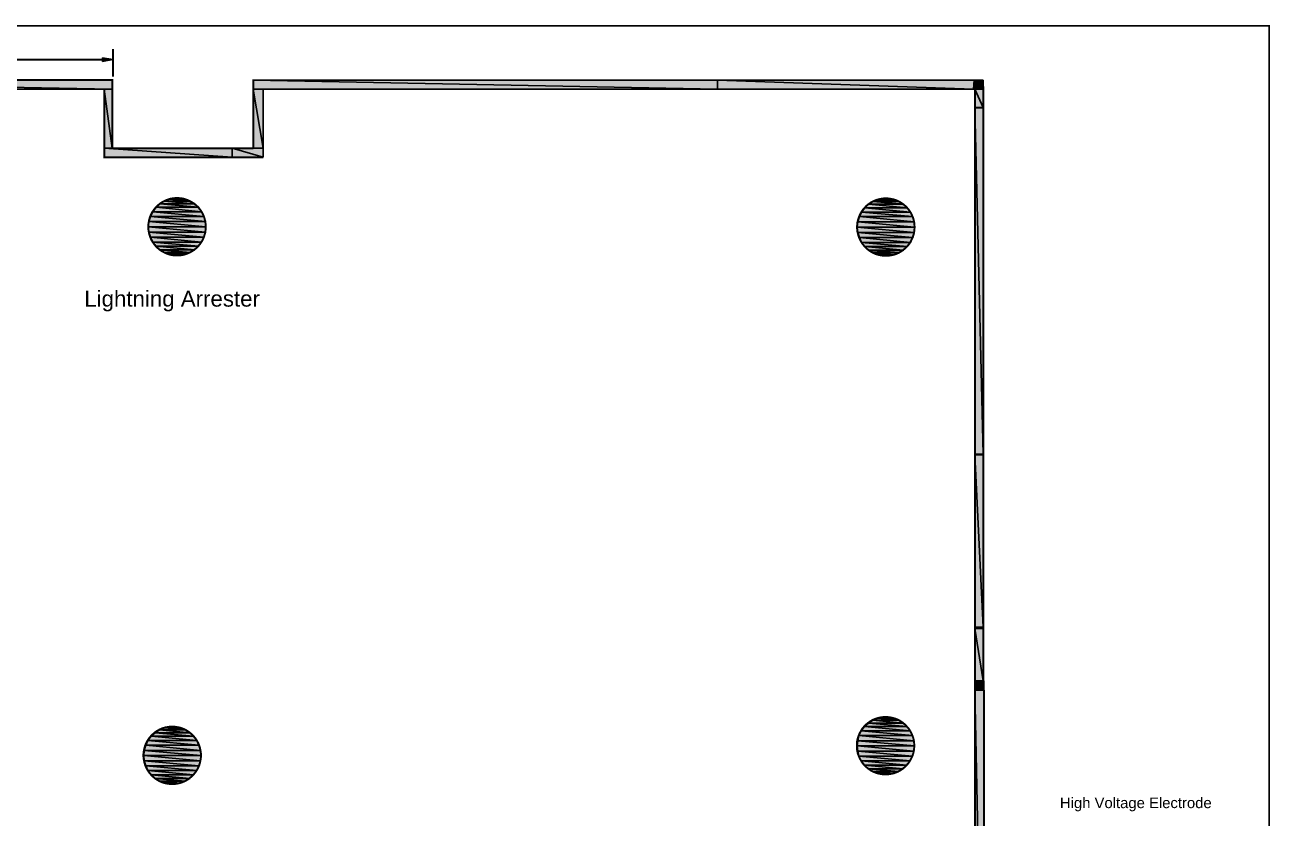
# Model space of a CAD drawing. Header units: millimetres. Extents: x 12 to 271, y 7 to 204.
# Drawn here: x 106.8 to 270.9, y 99 to 203.6 of the extents above; entities that cross this region are included whole.
import ezdxf

# ---------------------------------------------------------------- set-up
doc = ezdxf.new("R2010")
doc.units = ezdxf.units.MM
for name, color, linetype in [('H', 251, 'Continuous'), ('P', 255, 'Continuous'), ('T', 255, 'Continuous')]:
    doc.layers.add(name, color=color, linetype=linetype)
doc.styles.get("Standard").update_dxf_attribs({"font": 'ARIAL.TTF'})

msp = doc.modelspace()

# ---------------------------------------------------------------- hatches: boundary and pattern name
at = {"layer": 'H', "linetype": 'Continuous'}
for points in [[(116.981, 198.737), (116.981, 199.214), (118.375, 199.002), (116.981, 198.737)], [(53.093, 195.104), (53.181, 196.321), (118.286, 196.321), (118.286, 195.104), (53.093, 195.104)], [(136.878, 195.104), (136.878, 196.286), (198.085, 196.286), (198.085, 195.104), (136.878, 195.104)], [(198.085, 195.104), (198.085, 196.286), (231.881, 196.286), (231.828, 195.104), (198.085, 195.104)], [(231.828, 195.104), (231.881, 196.286), (233.063, 196.286), (233.098, 195.104), (231.828, 195.104)], [(117.228, 187.307), (117.228, 195.104), (118.286, 195.104), (118.286, 187.307), (117.228, 187.307)], [(136.878, 187.307), (136.878, 195.104), (138.183, 195.104), (138.183, 187.307), (136.878, 187.307)], [(233.098, 192.652), (232.004, 192.687), (232.004, 195.104), (233.098, 192.687), (233.098, 192.652)], [(233.098, 192.687), (232.004, 195.104), (233.098, 195.104), (233.098, 192.687)], [(232.004, 192.652), (232.004, 192.687), (233.098, 192.652), (232.004, 192.652)], [(232.004, 146.879), (232.004, 192.652), (233.098, 192.652), (233.098, 146.879), (232.004, 146.879)], [(117.228, 186.126), (117.228, 187.307), (134.091, 187.307), (134.091, 186.126), (117.228, 186.126)], [(134.091, 186.126), (134.091, 187.307), (138.183, 187.307), (138.183, 186.126), (134.091, 186.126)], [(125.148, 180.322), (125.783, 180.587), (127.864, 180.587), (128.535, 180.322), (125.148, 180.322)], [(125.783, 180.587), (126.506, 180.71), (127.176, 180.71), (127.864, 180.587), (125.783, 180.587)], [(219.216, 180.534), (219.939, 180.658), (220.61, 180.658), (221.298, 180.534), (219.216, 180.534)], [(123.331, 178.329), (123.631, 178.929), (130.069, 178.929), (130.351, 178.329), (123.331, 178.329)], [(123.631, 178.929), (124.054, 179.529), (129.646, 179.529), (130.069, 178.929), (123.631, 178.929)], [(124.054, 179.529), (124.566, 179.987), (129.134, 179.987), (129.646, 179.529), (124.054, 179.529)], [(124.566, 179.987), (125.148, 180.322), (128.535, 180.322), (129.134, 179.987), (124.566, 179.987)], [(217.064, 178.894), (217.488, 179.476), (223.061, 179.476), (223.485, 178.894), (217.064, 178.894)], [(217.488, 179.476), (217.981, 179.952), (222.568, 179.952), (223.061, 179.476), (217.488, 179.476)], [(217.981, 179.952), (218.581, 180.287), (221.968, 180.287), (222.568, 179.952), (217.981, 179.952)], [(218.581, 180.287), (219.216, 180.534), (221.298, 180.534), (221.968, 180.287), (218.581, 180.287)], [(123.031, 176.936), (123.119, 177.659), (130.563, 177.659), (130.616, 176.936), (123.031, 176.936)], [(123.119, 177.659), (123.331, 178.329), (130.351, 178.329), (130.563, 177.659), (123.119, 177.659)], [(216.464, 176.9), (216.553, 177.624), (223.996, 177.624), (224.049, 176.9), (216.464, 176.9)], [(216.553, 177.624), (216.764, 178.294), (223.785, 178.294), (223.996, 177.624), (216.553, 177.624)], [(216.764, 178.294), (217.064, 178.894), (223.485, 178.894), (223.785, 178.294), (216.764, 178.294)], [(123.119, 176.265), (123.031, 176.936), (130.616, 176.936), (130.563, 176.265), (123.119, 176.265)], [(123.331, 175.578), (123.119, 176.265), (130.563, 176.265), (130.351, 175.578), (123.331, 175.578)], [(216.553, 176.213), (216.464, 176.9), (224.049, 176.9), (223.996, 176.213), (216.553, 176.213)], [(216.764, 175.542), (216.553, 176.213), (223.996, 176.213), (223.785, 175.542), (216.764, 175.542)], [(123.631, 174.943), (123.331, 175.578), (130.351, 175.578), (130.069, 174.943), (123.631, 174.943)], [(124.054, 174.396), (123.631, 174.943), (130.069, 174.943), (129.646, 174.396), (124.054, 174.396)], [(124.566, 173.937), (124.054, 174.396), (129.646, 174.396), (129.134, 173.937), (124.566, 173.937)], [(217.064, 174.907), (216.764, 175.542), (223.785, 175.542), (223.485, 174.907), (217.064, 174.907)], [(217.488, 174.36), (217.064, 174.907), (223.485, 174.907), (223.061, 174.36), (217.488, 174.36)], [(217.981, 173.884), (217.488, 174.36), (223.061, 174.36), (222.568, 173.884), (217.981, 173.884)], [(125.148, 173.549), (124.566, 173.937), (129.134, 173.937), (128.535, 173.549), (125.148, 173.549)], [(125.783, 173.337), (125.148, 173.549), (128.535, 173.549), (127.864, 173.337), (125.783, 173.337)], [(126.506, 173.179), (125.783, 173.337), (127.864, 173.337), (127.176, 173.179), (126.506, 173.179)], [(218.581, 173.549), (217.981, 173.884), (222.568, 173.884), (221.968, 173.549), (218.581, 173.549)], [(219.216, 173.302), (218.581, 173.549), (221.968, 173.549), (221.298, 173.302), (219.216, 173.302)], [(219.939, 173.179), (219.216, 173.302), (221.298, 173.302), (220.61, 173.179), (219.939, 173.179)], [(232.004, 123.984), (232.004, 146.879), (233.098, 146.879), (233.098, 123.984), (232.004, 123.984)], [(232.004, 117.087), (232.004, 123.984), (233.098, 123.984), (233.098, 117.087), (232.004, 117.087)], [(232.004, 115.888), (232.004, 117.087), (233.098, 117.087), (233.098, 115.888), (232.004, 115.888)], [(232.004, 58.667), (232.004, 115.888), (233.186, 115.888), (233.186, 58.667), (232.004, 58.667)], [(217.946, 111.531), (218.546, 111.919), (221.933, 111.919), (222.515, 111.531), (217.946, 111.531)], [(218.546, 111.919), (219.216, 112.166), (221.298, 112.166), (221.933, 111.919), (218.546, 111.919)], [(219.216, 112.166), (219.886, 112.289), (220.61, 112.289), (221.298, 112.166), (219.216, 112.166)], [(123.419, 109.802), (123.931, 110.261), (128.499, 110.261), (129.011, 109.802), (123.419, 109.802)], [(123.931, 110.261), (124.513, 110.649), (127.9, 110.649), (128.499, 110.261), (123.931, 110.261)], [(124.513, 110.649), (125.201, 110.896), (127.229, 110.896), (127.9, 110.649), (124.513, 110.649)], [(125.201, 110.896), (125.871, 111.019), (126.541, 111.019), (127.229, 110.896), (125.201, 110.896)], [(216.711, 109.89), (217.011, 110.525), (223.449, 110.525), (223.785, 109.89), (216.711, 109.89)], [(217.011, 110.525), (217.435, 111.072), (223.026, 111.072), (223.449, 110.525), (217.011, 110.525)], [(217.435, 111.072), (217.946, 111.531), (222.515, 111.531), (223.026, 111.072), (217.435, 111.072)], [(122.484, 107.932), (122.696, 108.62), (129.716, 108.62), (129.928, 107.932), (122.484, 107.932)], [(122.696, 108.62), (122.996, 109.255), (129.434, 109.255), (129.716, 108.62), (122.696, 108.62)], [(122.996, 109.255), (123.419, 109.802), (129.011, 109.802), (129.434, 109.255), (122.996, 109.255)], [(216.464, 108.532), (216.553, 109.202), (223.961, 109.202), (224.049, 108.532), (216.464, 108.532)], [(216.553, 107.844), (216.464, 108.532), (224.049, 108.532), (223.961, 107.844), (216.553, 107.844)], [(216.553, 109.202), (216.711, 109.89), (223.785, 109.89), (223.961, 109.202), (216.553, 109.202)], [(122.449, 107.262), (122.484, 107.932), (129.928, 107.932), (129.981, 107.262), (122.449, 107.262)], [(122.484, 106.574), (122.449, 107.262), (129.981, 107.262), (129.928, 106.574), (122.484, 106.574)], [(216.711, 107.174), (216.553, 107.844), (223.961, 107.844), (223.785, 107.174), (216.711, 107.174)], [(217.011, 106.539), (216.711, 107.174), (223.785, 107.174), (223.449, 106.539), (217.011, 106.539)], [(122.696, 105.904), (122.484, 106.574), (129.928, 106.574), (129.716, 105.904), (122.696, 105.904)], [(122.996, 105.269), (122.696, 105.904), (129.716, 105.904), (129.434, 105.269), (122.996, 105.269)], [(123.419, 104.722), (122.996, 105.269), (129.434, 105.269), (129.011, 104.722), (123.419, 104.722)], [(217.435, 105.992), (217.011, 106.539), (223.449, 106.539), (223.026, 105.992), (217.435, 105.992)], [(217.946, 105.516), (217.435, 105.992), (223.026, 105.992), (222.515, 105.516), (217.946, 105.516)], [(218.546, 105.145), (217.946, 105.516), (222.515, 105.516), (221.933, 105.145), (218.546, 105.145)], [(219.216, 104.881), (218.546, 105.145), (221.933, 105.145), (221.298, 104.881), (219.216, 104.881)], [(123.931, 104.246), (123.419, 104.722), (129.011, 104.722), (128.499, 104.246), (123.931, 104.246)], [(124.513, 103.875), (123.931, 104.246), (128.499, 104.246), (127.9, 103.875), (124.513, 103.875)], [(125.201, 103.611), (124.513, 103.875), (127.9, 103.875), (127.229, 103.611), (125.201, 103.611)], [(125.871, 103.487), (125.201, 103.611), (127.229, 103.611), (126.541, 103.487), (125.871, 103.487)], [(219.886, 104.757), (219.216, 104.881), (221.298, 104.881), (220.61, 104.757), (219.886, 104.757)]]:
    msp.add_hatch(color=256, dxfattribs=at).paths.add_polyline_path(points)

# ---------------------------------------------------------------- linework, layer by layer
at = {"layer": 'P', "const_width": 0.254}
for points in [[(12.206, 203.447), (270.775, 203.447), (270.775, 7.232), (12.206, 7.232), (12.206, 203.447)], [(118.375, 196.744), (118.375, 200.395)], [(116.981, 199.002), (74.471, 199.002)], [(22.366, 196.321), (118.286, 196.321), (118.286, 187.272)], [(146.156, 196.286), (136.878, 196.286), (136.878, 196.109)], [(136.878, 187.307), (136.878, 196.197)], [(233.063, 196.286), (146.156, 196.286)], [(233.098, 195.104), (233.063, 196.286)], [(138.183, 186.126), (117.228, 186.126), (117.228, 195.104), (23.548, 195.104), (23.548, 117.087), (32.526, 117.087), (32.526, 99.73)], [(147.338, 195.104), (138.183, 195.104), (138.183, 195.016)], [(138.183, 195.051), (138.183, 186.126)], [(231.881, 195.104), (147.338, 195.104)], [(232.004, 117.087), (232.004, 195.104), (231.246, 195.104)], [(233.098, 115.764), (233.098, 195.104), (233.098, 192.511)], [(136.878, 187.307), (118.375, 187.307)], [(130.616, 176.953), (130.616, 177.147), (130.563, 177.535), (130.493, 177.906), (130.387, 178.259), (130.246, 178.611), (130.069, 178.929), (129.858, 179.229), (129.628, 179.511), (129.364, 179.758), (129.099, 180.005), (128.782, 180.199), (128.464, 180.375), (128.129, 180.516), (127.776, 180.64), (127.406, 180.71), (127.018, 180.746), (126.824, 180.746), (126.63, 180.746), (126.242, 180.71), (125.871, 180.64), (125.518, 180.516), (125.183, 180.375), (124.866, 180.199), (124.548, 180.005), (124.284, 179.758), (124.019, 179.511), (123.79, 179.229), (123.578, 178.929), (123.402, 178.611), (123.261, 178.259), (123.155, 177.906), (123.084, 177.535), (123.031, 177.147), (123.031, 176.953), (123.031, 176.759), (123.084, 176.389), (123.155, 176.018), (123.261, 175.666), (123.402, 175.313), (123.578, 174.995), (123.79, 174.696), (124.019, 174.413), (124.284, 174.149), (124.548, 173.919), (124.866, 173.725), (125.183, 173.549), (125.518, 173.408), (125.871, 173.284), (126.242, 173.214), (126.63, 173.179), (126.824, 173.179), (127.018, 173.179), (127.406, 173.214), (127.776, 173.284), (128.129, 173.408), (128.464, 173.549), (128.782, 173.725), (129.099, 173.919), (129.364, 174.149), (129.628, 174.413), (129.858, 174.696), (130.069, 174.995), (130.246, 175.313), (130.387, 175.666), (130.493, 176.018), (130.563, 176.389), (130.616, 176.759), (130.616, 176.953)], [(224.049, 176.918), (224.032, 177.112), (223.996, 177.5), (223.926, 177.871), (223.82, 178.223), (223.661, 178.558), (223.502, 178.876), (223.291, 179.193), (223.061, 179.458), (222.797, 179.723), (222.515, 179.952), (222.215, 180.164), (221.897, 180.34), (221.562, 180.481), (221.209, 180.587), (220.839, 180.658), (220.451, 180.71), (220.257, 180.71), (220.063, 180.71), (219.675, 180.658), (219.304, 180.587), (218.952, 180.481), (218.616, 180.34), (218.281, 180.164), (217.981, 179.952), (217.699, 179.723), (217.452, 179.458), (217.223, 179.193), (217.011, 178.876), (216.835, 178.558), (216.694, 178.223), (216.588, 177.871), (216.5, 177.5), (216.464, 177.112), (216.464, 176.918), (216.464, 176.724), (216.5, 176.336), (216.588, 175.966), (216.694, 175.613), (216.835, 175.278), (217.011, 174.96), (217.223, 174.643), (217.452, 174.378), (217.699, 174.113), (217.981, 173.884), (218.281, 173.673), (218.616, 173.496), (218.952, 173.355), (219.304, 173.249), (219.675, 173.179), (220.063, 173.126), (220.257, 173.126), (220.451, 173.126), (220.839, 173.179), (221.209, 173.249), (221.562, 173.355), (221.897, 173.496), (222.215, 173.673), (222.515, 173.884), (222.797, 174.113), (223.061, 174.378), (223.291, 174.643), (223.502, 174.96), (223.661, 175.278), (223.82, 175.613), (223.926, 175.966), (223.996, 176.336), (224.032, 176.724), (224.049, 176.918)], [(118.128, 29.739), (232.004, 29.739), (232.004, 117.087)], [(233.151, 115.764), (233.151, 117.122)], [(46.373, 19.579), (118.375, 19.579), (118.375, 28.557), (233.186, 28.557), (233.186, 115.888)], [(233.186, 115.888), (232.004, 115.888)], [(223.996, 108.55), (223.996, 108.744), (223.961, 109.132), (223.89, 109.502), (223.767, 109.855), (223.626, 110.19), (223.449, 110.508), (223.255, 110.825), (223.008, 111.09), (222.762, 111.354), (222.479, 111.584), (222.179, 111.795), (221.862, 111.972), (221.509, 112.113), (221.156, 112.219), (220.786, 112.289), (220.398, 112.342), (220.204, 112.342), (220.01, 112.342), (219.639, 112.289), (219.269, 112.219), (218.916, 112.113), (218.563, 111.972), (218.246, 111.795), (217.946, 111.584), (217.664, 111.354), (217.399, 111.09), (217.17, 110.825), (216.976, 110.508), (216.8, 110.19), (216.658, 109.855), (216.535, 109.502), (216.464, 109.132), (216.429, 108.744), (216.429, 108.55), (216.429, 108.356), (216.464, 107.968), (216.535, 107.597), (216.658, 107.244), (216.8, 106.909), (216.976, 106.592), (217.17, 106.274), (217.399, 106.01), (217.664, 105.745), (217.946, 105.516), (218.246, 105.304), (218.563, 105.128), (218.916, 104.987), (219.269, 104.881), (219.639, 104.81), (220.01, 104.757), (220.204, 104.757), (220.398, 104.757), (220.786, 104.81), (221.156, 104.881), (221.509, 104.987), (221.862, 105.128), (222.179, 105.304), (222.479, 105.516), (222.762, 105.745), (223.008, 106.01), (223.255, 106.274), (223.449, 106.592), (223.626, 106.909), (223.767, 107.244), (223.89, 107.597), (223.961, 107.968), (223.996, 108.356), (223.996, 108.55)], [(129.981, 107.28), (129.981, 107.474), (129.928, 107.862), (129.858, 108.232), (129.752, 108.585), (129.611, 108.92), (129.434, 109.238), (129.223, 109.555), (128.993, 109.82), (128.729, 110.084), (128.464, 110.314), (128.147, 110.525), (127.829, 110.702), (127.494, 110.843), (127.141, 110.949), (126.771, 111.019), (126.383, 111.072), (126.189, 111.072), (125.995, 111.072), (125.607, 111.019), (125.236, 110.949), (124.883, 110.843), (124.548, 110.702), (124.231, 110.525), (123.913, 110.314), (123.649, 110.084), (123.384, 109.82), (123.155, 109.555), (122.943, 109.238), (122.767, 108.92), (122.626, 108.585), (122.52, 108.232), (122.449, 107.862), (122.396, 107.474), (122.396, 107.28), (122.396, 107.086), (122.449, 106.698), (122.52, 106.327), (122.626, 105.974), (122.767, 105.639), (122.943, 105.322), (123.155, 105.004), (123.384, 104.74), (123.649, 104.475), (123.913, 104.246), (124.231, 104.034), (124.548, 103.858), (124.883, 103.717), (125.236, 103.611), (125.607, 103.54), (125.995, 103.487), (126.189, 103.487), (126.383, 103.487), (126.771, 103.54), (127.141, 103.611), (127.494, 103.717), (127.829, 103.858), (128.147, 104.034), (128.464, 104.246), (128.729, 104.475), (128.993, 104.74), (129.223, 105.004), (129.434, 105.322), (129.611, 105.639), (129.752, 105.974), (129.858, 106.327), (129.928, 106.698), (129.981, 107.086), (129.981, 107.28)]]:
    msp.add_lwpolyline(points, dxfattribs=at)
at = {"layer": 'P'}
for points in [[(116.981, 199.214), (116.981, 198.737)], [(116.981, 198.737), (118.375, 199.002), (116.981, 199.214)], [(53.181, 196.321), (118.286, 195.104), (53.093, 195.104)], [(118.286, 196.321), (53.181, 196.321)], [(53.181, 196.321), (118.286, 195.104)], [(118.286, 195.104), (118.286, 196.321)], [(198.085, 196.286), (136.878, 196.286)], [(136.878, 196.286), (198.085, 195.104)], [(136.878, 196.286), (198.085, 195.104)], [(198.085, 195.104), (136.878, 195.104), (136.878, 196.286)], [(198.085, 195.104), (198.085, 196.286)], [(231.881, 196.286), (198.085, 196.286)], [(198.085, 196.286), (231.828, 195.104)], [(198.085, 196.286), (231.828, 195.104)], [(198.085, 195.104), (198.085, 196.286)], [(231.828, 195.104), (231.881, 196.286)], [(233.098, 195.104), (231.828, 195.104), (231.881, 196.286)], [(233.063, 196.286), (231.881, 196.286)], [(231.881, 196.286), (233.098, 195.104)], [(231.881, 196.286), (233.098, 195.104)], [(233.098, 195.104), (233.063, 196.286)], [(118.286, 195.104), (117.228, 195.104)], [(117.228, 195.104), (118.286, 187.307)], [(117.228, 195.104), (118.286, 187.307)], [(117.228, 187.307), (117.228, 195.104)], [(118.286, 187.307), (118.286, 195.104)], [(138.183, 195.104), (136.878, 195.104)], [(136.878, 195.104), (138.183, 187.307)], [(136.878, 195.104), (138.183, 187.307)], [(136.878, 187.307), (136.878, 195.104)], [(138.183, 187.307), (138.183, 195.104)], [(232.004, 195.104), (147.338, 195.104)], [(147.338, 195.104), (232.004, 195.104)], [(147.338, 195.104), (232.004, 195.104)], [(231.246, 195.104), (147.338, 195.104)], [(231.828, 195.104), (198.085, 195.104)], [(232.004, 195.104), (231.246, 195.104)], [(233.098, 195.104), (231.881, 195.104), (233.098, 195.104)], [(231.881, 195.104), (233.098, 195.104), (231.951, 195.104)], [(231.951, 195.104), (231.881, 195.104)], [(233.098, 195.104), (231.951, 195.104), (232.004, 195.104), (233.098, 195.104)], [(231.951, 195.104), (233.098, 195.104)], [(233.098, 195.104), (231.951, 195.104)], [(232.004, 195.104), (232.004, 195.104)], [(232.004, 195.104), (232.004, 192.687)], [(233.098, 192.687), (232.004, 195.104)], [(232.004, 195.104), (233.098, 195.104), (233.098, 192.687)], [(233.098, 192.687), (232.004, 195.104)], [(233.098, 195.104), (233.098, 195.104)], [(233.098, 195.104), (233.098, 195.104)], [(232.004, 192.687), (233.098, 192.687)], [(232.004, 192.687), (233.098, 192.687)], [(233.098, 192.652), (232.004, 192.687)], [(232.004, 192.687), (233.098, 192.652), (232.004, 192.652), (232.004, 192.687)], [(233.098, 192.652), (232.004, 192.652)], [(232.004, 192.652), (233.098, 147.003)], [(232.004, 192.652), (233.098, 147.003)], [(233.098, 147.003), (232.004, 147.003), (232.004, 192.652)], [(233.098, 192.687), (233.098, 192.652)], [(233.098, 147.003), (233.098, 192.652)], [(118.286, 187.307), (117.228, 187.307)], [(134.091, 187.307), (117.228, 187.307)], [(117.228, 187.307), (134.091, 186.126), (134.091, 187.307)], [(117.228, 187.307), (134.091, 186.126)], [(117.228, 186.126), (117.228, 187.307)], [(138.183, 187.307), (134.091, 187.307)], [(134.091, 187.307), (138.183, 186.126)], [(134.091, 187.307), (138.183, 186.126)], [(134.091, 186.126), (134.091, 187.307)], [(138.183, 187.307), (136.878, 187.307)], [(138.183, 186.126), (138.183, 187.307)], [(134.091, 186.126), (117.228, 186.126)], [(138.183, 186.126), (134.091, 186.126)], [(125.148, 180.322), (125.783, 180.587)], [(125.783, 180.587), (126.506, 180.71)], [(127.864, 180.587), (125.783, 180.587)], [(127.864, 180.587), (125.783, 180.587)], [(125.783, 180.587), (128.535, 180.322), (127.864, 180.587)], [(125.783, 180.587), (128.535, 180.322)], [(127.176, 180.71), (126.506, 180.71)], [(126.506, 180.71), (127.864, 180.587)], [(126.506, 180.71), (127.864, 180.587)], [(127.864, 180.587), (127.176, 180.71)], [(219.216, 180.534), (219.939, 180.658)], [(220.61, 180.658), (219.939, 180.658)], [(219.939, 180.658), (221.298, 180.534)], [(219.939, 180.658), (221.298, 180.534)], [(221.298, 180.534), (220.61, 180.658)], [(123.331, 178.329), (123.631, 178.929)], [(130.069, 178.929), (123.631, 178.929), (124.054, 179.529)], [(130.069, 178.929), (123.631, 178.929)], [(123.631, 178.929), (130.351, 178.329)], [(123.631, 178.929), (130.351, 178.329)], [(124.054, 179.529), (124.566, 179.987)], [(129.646, 179.529), (124.054, 179.529)], [(129.646, 179.529), (124.054, 179.529)], [(124.054, 179.529), (130.069, 178.929)], [(124.054, 179.529), (130.069, 178.929)], [(129.134, 179.987), (124.566, 179.987), (125.148, 180.322)], [(129.134, 179.987), (124.566, 179.987)], [(124.566, 179.987), (129.646, 179.529)], [(124.566, 179.987), (129.646, 179.529)], [(128.535, 180.322), (125.148, 180.322)], [(128.535, 180.322), (125.148, 180.322)], [(125.148, 180.322), (129.134, 179.987)], [(125.148, 180.322), (129.134, 179.987)], [(129.134, 179.987), (128.535, 180.322)], [(129.646, 179.529), (129.134, 179.987)], [(130.069, 178.929), (129.646, 179.529)], [(130.351, 178.329), (130.069, 178.929)], [(217.064, 178.894), (217.488, 179.476)], [(217.488, 179.476), (217.981, 179.952)], [(223.061, 179.476), (217.488, 179.476)], [(223.061, 179.476), (217.488, 179.476)], [(217.488, 179.476), (223.485, 178.894)], [(217.488, 179.476), (223.485, 178.894)], [(217.981, 179.952), (218.581, 180.287)], [(222.568, 179.952), (217.981, 179.952)], [(222.568, 179.952), (217.981, 179.952)], [(217.981, 179.952), (223.061, 179.476)], [(217.981, 179.952), (223.061, 179.476)], [(218.581, 180.287), (219.216, 180.534)], [(221.968, 180.287), (218.581, 180.287)], [(221.968, 180.287), (218.581, 180.287)], [(218.581, 180.287), (222.568, 179.952)], [(218.581, 180.287), (222.568, 179.952)], [(221.298, 180.534), (219.216, 180.534)], [(221.298, 180.534), (219.216, 180.534)], [(219.216, 180.534), (221.968, 180.287)], [(219.216, 180.534), (221.968, 180.287)], [(221.968, 180.287), (221.298, 180.534)], [(222.568, 179.952), (221.968, 180.287)], [(223.061, 179.476), (222.568, 179.952)], [(223.485, 178.894), (223.061, 179.476)], [(123.031, 176.936), (123.119, 177.659)], [(123.119, 177.659), (123.331, 178.329)], [(130.563, 177.659), (123.119, 177.659)], [(130.563, 177.659), (123.119, 177.659)], [(123.119, 177.659), (130.616, 176.936)], [(123.119, 177.659), (130.616, 176.936)], [(130.351, 178.329), (123.331, 178.329)], [(130.351, 178.329), (123.331, 178.329)], [(123.331, 178.329), (130.563, 177.659)], [(123.331, 178.329), (130.563, 177.659)], [(130.563, 177.659), (130.351, 178.329)], [(130.616, 176.936), (130.563, 177.659)], [(216.464, 176.9), (216.553, 177.624)], [(216.553, 177.624), (216.764, 178.294)], [(223.996, 177.624), (216.553, 177.624)], [(223.996, 177.624), (216.553, 177.624)], [(216.553, 177.624), (224.049, 176.9)], [(216.553, 177.624), (224.049, 176.9)], [(216.764, 178.294), (217.064, 178.894)], [(223.785, 178.294), (216.764, 178.294)], [(223.785, 178.294), (216.764, 178.294)], [(216.764, 178.294), (223.996, 177.624)], [(216.764, 178.294), (223.996, 177.624)], [(223.485, 178.894), (217.064, 178.894)], [(223.485, 178.894), (217.064, 178.894), (223.785, 178.294)], [(217.064, 178.894), (223.785, 178.294)], [(223.785, 178.294), (223.485, 178.894)], [(223.996, 177.624), (223.785, 178.294)], [(224.049, 176.9), (223.996, 177.624)], [(130.616, 176.936), (123.031, 176.936)], [(130.616, 176.936), (123.031, 176.936)], [(123.031, 176.936), (130.563, 176.265)], [(123.031, 176.936), (130.563, 176.265)], [(123.119, 176.265), (123.031, 176.936)], [(130.563, 176.265), (123.119, 176.265)], [(130.563, 176.265), (123.119, 176.265)], [(123.119, 176.265), (130.351, 175.578)], [(123.119, 176.265), (130.351, 175.578)], [(123.331, 175.578), (123.119, 176.265)], [(130.351, 175.578), (130.563, 176.265)], [(130.563, 176.265), (130.616, 176.936)], [(224.049, 176.9), (216.464, 176.9)], [(224.049, 176.9), (216.464, 176.9)], [(216.464, 176.9), (223.996, 176.213)], [(216.464, 176.9), (223.996, 176.213)], [(216.553, 176.213), (216.464, 176.9)], [(223.996, 176.213), (216.553, 176.213)], [(223.996, 176.213), (216.553, 176.213)], [(216.553, 176.213), (223.785, 175.542)], [(216.553, 176.213), (223.785, 175.542)], [(216.764, 175.542), (216.553, 176.213)], [(223.785, 175.542), (223.996, 176.213)], [(223.996, 176.213), (224.049, 176.9)], [(130.351, 175.578), (123.331, 175.578)], [(130.351, 175.578), (123.331, 175.578)], [(123.331, 175.578), (130.069, 174.943)], [(123.331, 175.578), (130.069, 174.943)], [(123.631, 174.943), (123.331, 175.578)], [(130.069, 174.943), (123.631, 174.943)], [(130.069, 174.943), (123.631, 174.943)], [(123.631, 174.943), (129.646, 174.396)], [(123.631, 174.943), (129.646, 174.396)], [(124.054, 174.396), (123.631, 174.943)], [(129.646, 174.396), (124.054, 174.396)], [(129.646, 174.396), (124.054, 174.396)], [(124.054, 174.396), (129.134, 173.937)], [(124.054, 174.396), (129.134, 173.937)], [(124.566, 173.937), (124.054, 174.396)], [(129.134, 173.937), (129.646, 174.396)], [(129.646, 174.396), (130.069, 174.943)], [(130.069, 174.943), (130.351, 175.578)], [(223.785, 175.542), (216.764, 175.542)], [(223.785, 175.542), (216.764, 175.542)], [(216.764, 175.542), (223.485, 174.907)], [(216.764, 175.542), (223.485, 174.907)], [(217.064, 174.907), (216.764, 175.542)], [(223.485, 174.907), (217.064, 174.907)], [(223.485, 174.907), (217.064, 174.907)], [(217.064, 174.907), (223.061, 174.36)], [(217.064, 174.907), (223.061, 174.36)], [(217.488, 174.36), (217.064, 174.907)], [(223.061, 174.36), (217.488, 174.36)], [(223.061, 174.36), (217.488, 174.36)], [(217.488, 174.36), (222.568, 173.884)], [(217.488, 174.36), (222.568, 173.884)], [(217.981, 173.884), (217.488, 174.36)], [(222.568, 173.884), (223.061, 174.36)], [(223.061, 174.36), (223.485, 174.907)], [(223.485, 174.907), (223.785, 175.542)], [(129.134, 173.937), (124.566, 173.937)], [(129.134, 173.937), (124.566, 173.937)], [(124.566, 173.937), (128.535, 173.549), (129.134, 173.937)], [(124.566, 173.937), (128.535, 173.549)], [(125.148, 173.549), (124.566, 173.937)], [(128.535, 173.549), (125.148, 173.549)], [(128.535, 173.549), (125.148, 173.549)], [(125.148, 173.549), (127.864, 173.337)], [(125.148, 173.549), (127.864, 173.337)], [(125.783, 173.337), (125.148, 173.549)], [(127.864, 173.337), (125.783, 173.337)], [(127.864, 173.337), (125.783, 173.337)], [(125.783, 173.337), (127.176, 173.179)], [(125.783, 173.337), (127.176, 173.179)], [(126.506, 173.179), (125.783, 173.337)], [(127.176, 173.179), (126.506, 173.179)], [(127.176, 173.179), (127.864, 173.337)], [(127.864, 173.337), (128.535, 173.549)], [(222.568, 173.884), (217.981, 173.884)], [(222.568, 173.884), (217.981, 173.884)], [(217.981, 173.884), (221.968, 173.549)], [(217.981, 173.884), (221.968, 173.549)], [(218.581, 173.549), (217.981, 173.884)], [(221.968, 173.549), (218.581, 173.549)], [(221.968, 173.549), (218.581, 173.549)], [(218.581, 173.549), (221.298, 173.302)], [(218.581, 173.549), (221.298, 173.302)], [(219.216, 173.302), (218.581, 173.549)], [(221.298, 173.302), (219.216, 173.302)], [(221.298, 173.302), (219.216, 173.302)], [(219.216, 173.302), (220.61, 173.179)], [(219.216, 173.302), (220.61, 173.179), (219.939, 173.179), (219.216, 173.302)], [(220.61, 173.179), (221.298, 173.302)], [(221.298, 173.302), (221.968, 173.549)], [(221.968, 173.549), (222.568, 173.884)], [(233.098, 147.003), (232.004, 147.003)], [(232.004, 147.003), (233.098, 146.879), (233.098, 147.003)], [(232.004, 147.003), (233.098, 146.879)], [(232.004, 146.879), (232.004, 147.003)], [(233.098, 146.879), (232.004, 146.879)], [(233.098, 146.879), (232.004, 146.879)], [(232.004, 146.879), (233.098, 124.195)], [(232.004, 146.879), (233.098, 124.195)], [(232.004, 124.195), (232.004, 146.879)], [(233.098, 124.195), (233.098, 146.879)], [(233.098, 124.195), (232.004, 124.195)], [(233.098, 124.195), (232.004, 124.195)], [(232.004, 124.195), (233.098, 123.984), (233.098, 124.195)], [(232.004, 124.195), (233.098, 123.984)], [(232.004, 123.984), (232.004, 124.195)], [(233.098, 123.984), (232.004, 123.984)], [(233.098, 123.984), (232.004, 123.984)], [(232.004, 123.984), (233.098, 117.087)], [(232.004, 123.984), (233.098, 117.087)], [(232.004, 117.087), (232.004, 123.984)], [(233.098, 117.087), (233.098, 123.984)], [(233.098, 117.087), (232.004, 117.087)], [(233.098, 117.087), (232.004, 117.087), (233.098, 115.888)], [(232.004, 117.087), (233.098, 115.888), (232.004, 115.888)], [(232.004, 115.888), (232.004, 117.087)], [(233.098, 115.888), (233.098, 117.087)], [(233.186, 115.888), (232.004, 115.888)], [(232.004, 115.888), (233.186, 58.667)], [(232.004, 115.888), (233.186, 58.667)], [(232.004, 58.667), (232.004, 115.888)], [(233.186, 58.667), (233.186, 115.888)], [(217.946, 111.531), (218.546, 111.919)], [(218.546, 111.919), (219.216, 112.166)], [(221.933, 111.919), (218.546, 111.919)], [(221.933, 111.919), (218.546, 111.919)], [(218.546, 111.919), (222.515, 111.531)], [(218.546, 111.919), (222.515, 111.531)], [(219.216, 112.166), (219.886, 112.289)], [(221.298, 112.166), (219.216, 112.166)], [(221.298, 112.166), (219.216, 112.166)], [(219.216, 112.166), (221.933, 111.919)], [(219.216, 112.166), (221.933, 111.919)], [(220.61, 112.289), (219.886, 112.289)], [(219.886, 112.289), (221.298, 112.166)], [(219.886, 112.289), (221.298, 112.166)], [(221.298, 112.166), (220.61, 112.289)], [(221.933, 111.919), (221.298, 112.166)], [(222.515, 111.531), (221.933, 111.919)], [(129.011, 109.802), (123.419, 109.802), (123.931, 110.261)], [(123.931, 110.261), (124.513, 110.649)], [(128.499, 110.261), (123.931, 110.261)], [(128.499, 110.261), (123.931, 110.261)], [(123.931, 110.261), (129.011, 109.802)], [(123.931, 110.261), (129.011, 109.802)], [(124.513, 110.649), (125.201, 110.896)], [(127.9, 110.649), (124.513, 110.649)], [(127.9, 110.649), (124.513, 110.649)], [(124.513, 110.649), (128.499, 110.261), (127.9, 110.649)], [(124.513, 110.649), (128.499, 110.261)], [(125.201, 110.896), (125.871, 111.019)], [(127.229, 110.896), (125.201, 110.896)], [(127.229, 110.896), (125.201, 110.896)], [(125.201, 110.896), (127.9, 110.649)], [(125.201, 110.896), (127.9, 110.649)], [(126.541, 111.019), (125.871, 111.019), (127.229, 110.896)], [(125.871, 111.019), (127.229, 110.896)], [(127.229, 110.896), (126.541, 111.019)], [(127.9, 110.649), (127.229, 110.896)], [(129.011, 109.802), (128.499, 110.261)], [(216.711, 109.89), (217.011, 110.525)], [(217.011, 110.525), (217.435, 111.072)], [(223.449, 110.525), (217.011, 110.525)], [(223.449, 110.525), (217.011, 110.525)], [(217.011, 110.525), (223.785, 109.89)], [(217.011, 110.525), (223.785, 109.89)], [(217.435, 111.072), (217.946, 111.531)], [(223.026, 111.072), (217.435, 111.072)], [(223.026, 111.072), (217.435, 111.072)], [(217.435, 111.072), (223.449, 110.525), (223.026, 111.072)], [(217.435, 111.072), (223.449, 110.525)], [(222.515, 111.531), (217.946, 111.531)], [(222.515, 111.531), (217.946, 111.531)], [(217.946, 111.531), (223.026, 111.072)], [(217.946, 111.531), (223.026, 111.072)], [(223.026, 111.072), (222.515, 111.531)], [(223.785, 109.89), (223.449, 110.525)], [(122.696, 108.62), (129.928, 107.932), (122.484, 107.932)], [(122.484, 107.932), (122.696, 108.62)], [(122.996, 109.255), (129.716, 108.62), (122.696, 108.62)], [(122.696, 108.62), (122.996, 109.255)], [(129.716, 108.62), (122.696, 108.62)], [(122.696, 108.62), (129.928, 107.932), (129.716, 108.62)], [(123.419, 109.802), (129.434, 109.255), (122.996, 109.255)], [(122.996, 109.255), (123.419, 109.802)], [(129.434, 109.255), (122.996, 109.255)], [(122.996, 109.255), (129.716, 108.62)], [(129.011, 109.802), (123.419, 109.802), (129.434, 109.255)], [(129.434, 109.255), (129.011, 109.802)], [(129.716, 108.62), (129.434, 109.255)], [(216.464, 108.532), (216.553, 109.202)], [(224.049, 108.532), (216.464, 108.532)], [(224.049, 108.532), (216.464, 108.532)], [(216.464, 108.532), (223.961, 107.844)], [(216.464, 108.532), (223.961, 107.844)], [(216.553, 107.844), (216.464, 108.532)], [(216.553, 109.202), (216.711, 109.89)], [(223.961, 109.202), (216.553, 109.202)], [(223.961, 109.202), (216.553, 109.202)], [(216.553, 109.202), (224.049, 108.532)], [(216.553, 109.202), (224.049, 108.532)], [(223.785, 109.89), (216.711, 109.89)], [(223.785, 109.89), (216.711, 109.89)], [(216.711, 109.89), (223.961, 109.202)], [(216.711, 109.89), (223.961, 109.202)], [(223.961, 109.202), (223.785, 109.89)], [(224.049, 108.532), (223.961, 109.202)], [(223.961, 107.844), (224.049, 108.532)], [(122.449, 107.262), (122.484, 107.932)], [(129.981, 107.262), (122.449, 107.262)], [(129.981, 107.262), (122.449, 107.262)], [(122.449, 107.262), (129.928, 106.574), (129.981, 107.262)], [(122.449, 107.262), (129.928, 106.574), (122.484, 106.574)], [(122.484, 106.574), (122.449, 107.262)], [(129.928, 107.932), (122.484, 107.932), (129.981, 107.262)], [(122.484, 107.932), (129.981, 107.262)], [(129.981, 107.262), (129.928, 107.932)], [(223.961, 107.844), (216.553, 107.844)], [(223.961, 107.844), (216.553, 107.844)], [(216.553, 107.844), (223.785, 107.174)], [(216.553, 107.844), (223.785, 107.174)], [(216.711, 107.174), (216.553, 107.844)], [(223.785, 107.174), (216.711, 107.174)], [(223.785, 107.174), (216.711, 107.174)], [(216.711, 107.174), (223.449, 106.539)], [(216.711, 107.174), (223.449, 106.539)], [(217.011, 106.539), (216.711, 107.174)], [(223.449, 106.539), (223.785, 107.174)], [(223.785, 107.174), (223.961, 107.844)], [(129.928, 106.574), (122.484, 106.574)], [(122.484, 106.574), (129.716, 105.904)], [(122.484, 106.574), (129.716, 105.904)], [(122.696, 105.904), (122.484, 106.574)], [(129.716, 105.904), (122.696, 105.904)], [(129.716, 105.904), (122.696, 105.904), (129.434, 105.269)], [(122.696, 105.904), (129.434, 105.269), (122.996, 105.269), (122.696, 105.904)], [(129.434, 105.269), (122.996, 105.269), (129.011, 104.722), (129.434, 105.269)], [(122.996, 105.269), (129.011, 104.722)], [(123.419, 104.722), (122.996, 105.269)], [(129.434, 105.269), (129.716, 105.904)], [(129.716, 105.904), (129.928, 106.574)], [(223.449, 106.539), (217.011, 106.539)], [(223.449, 106.539), (217.011, 106.539)], [(217.011, 106.539), (223.026, 105.992)], [(217.011, 106.539), (223.026, 105.992)], [(223.026, 105.992), (217.435, 105.992), (217.011, 106.539)], [(223.026, 105.992), (217.435, 105.992)], [(217.435, 105.992), (222.515, 105.516)], [(217.435, 105.992), (222.515, 105.516)], [(217.946, 105.516), (217.435, 105.992)], [(222.515, 105.516), (217.946, 105.516)], [(222.515, 105.516), (217.946, 105.516)], [(217.946, 105.516), (221.933, 105.145), (222.515, 105.516)], [(217.946, 105.516), (221.933, 105.145)], [(218.546, 105.145), (217.946, 105.516)], [(221.933, 105.145), (218.546, 105.145)], [(221.933, 105.145), (218.546, 105.145)], [(218.546, 105.145), (221.298, 104.881)], [(218.546, 105.145), (221.298, 104.881)], [(219.216, 104.881), (218.546, 105.145)], [(221.298, 104.881), (221.933, 105.145)], [(222.515, 105.516), (223.026, 105.992)], [(223.026, 105.992), (223.449, 106.539)], [(129.011, 104.722), (123.419, 104.722)], [(129.011, 104.722), (123.419, 104.722)], [(123.419, 104.722), (128.499, 104.246)], [(123.419, 104.722), (128.499, 104.246)], [(123.931, 104.246), (123.419, 104.722)], [(128.499, 104.246), (123.931, 104.246)], [(128.499, 104.246), (123.931, 104.246)], [(123.931, 104.246), (127.9, 103.875)], [(123.931, 104.246), (127.9, 103.875)], [(124.513, 103.875), (123.931, 104.246)], [(127.9, 103.875), (124.513, 103.875)], [(127.9, 103.875), (124.513, 103.875)], [(124.513, 103.875), (127.229, 103.611)], [(124.513, 103.875), (127.229, 103.611)], [(125.201, 103.611), (124.513, 103.875)], [(127.229, 103.611), (125.201, 103.611)], [(127.229, 103.611), (125.201, 103.611)], [(125.201, 103.611), (126.541, 103.487)], [(125.201, 103.611), (126.541, 103.487)], [(125.871, 103.487), (125.201, 103.611)], [(126.541, 103.487), (125.871, 103.487)], [(126.541, 103.487), (127.229, 103.611)], [(127.229, 103.611), (127.9, 103.875)], [(127.9, 103.875), (128.499, 104.246)], [(128.499, 104.246), (129.011, 104.722)], [(221.298, 104.881), (219.216, 104.881)], [(221.298, 104.881), (219.216, 104.881)], [(219.216, 104.881), (220.61, 104.757)], [(219.216, 104.881), (220.61, 104.757)], [(220.61, 104.757), (219.886, 104.757), (219.216, 104.881)], [(220.61, 104.757), (221.298, 104.881)]]:
    msp.add_lwpolyline(points, dxfattribs=at)

# ---------------------------------------------------------------- texts
at = {"layer": 'T', "attachment_point": 7}
for s, insert, char_height in [('{\\fArial|b0|i0|c0|p18;Lightning Arrester}', (114.6, 165.8), 2.1), ('{\\fArial|b0|i0|c0|p18;High Voltage Electrode}', (243.2, 99.9), 1.4)]:
    msp.add_mtext(s, dxfattribs=dict(at, insert=insert, char_height=char_height))

doc.saveas('drawing.dxf')
